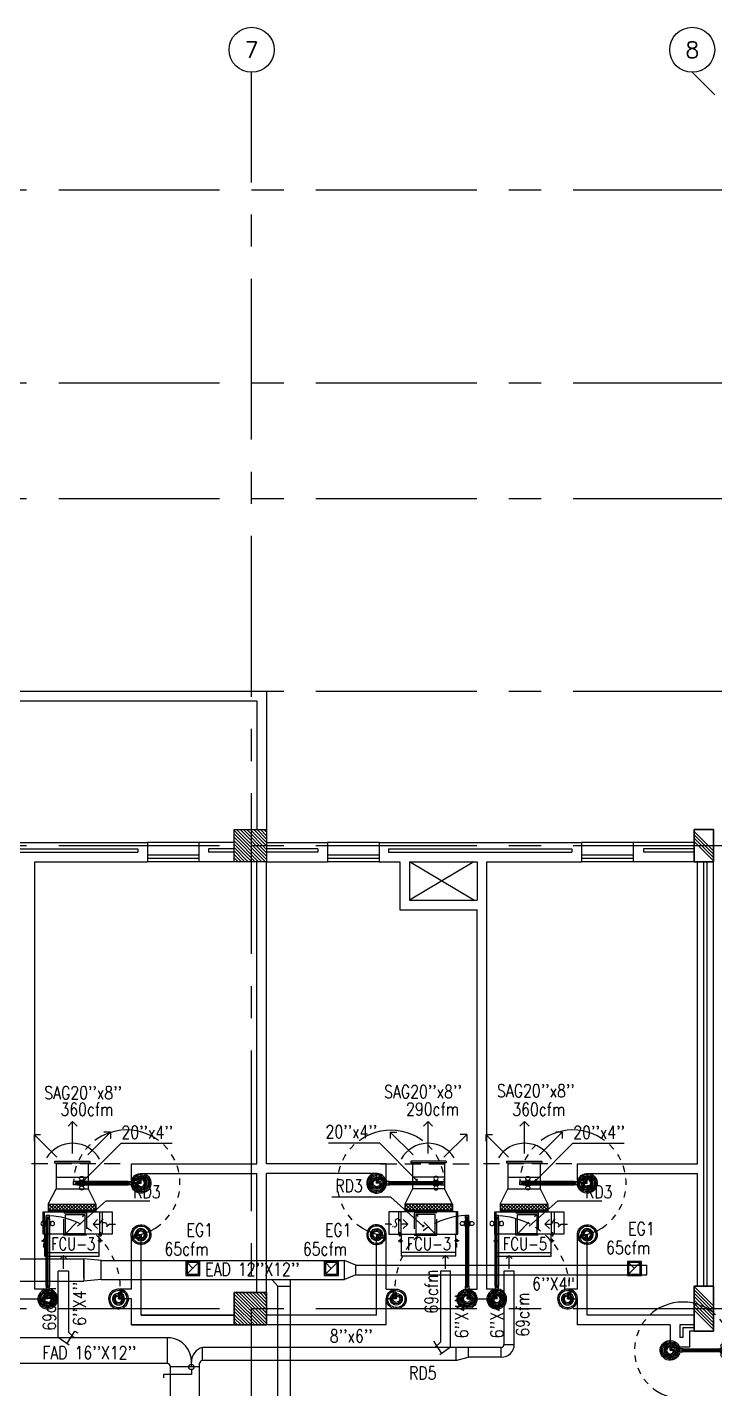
# Model space of a CAD drawing. Extents: x 417866200 to 417866302, y 43498034 to 43498122.
# Drawn here: x 417866232.1 to 417866242.78, y 43498090.81 to 43498111.99 of the extents above; entities that cross this region are included whole.
import ezdxf
from ezdxf.enums import TextEntityAlignment as Align

# ---------------------------------------------------------------- set-up
doc = ezdxf.new("R2010")
doc.units = 0
doc.header["$MEASUREMENT"] = 0
doc.linetypes.add('CENTERX2', pattern=[4, 2.5, -0.5, 0.5, -0.5])
doc.linetypes.add('HIDDEN', pattern=[0.375, 0.25, -0.125])
doc.layers.get('0').update_dxf_attribs({"linetype": 'CONTINUOUS'})
for name, color, linetype in [('AX', 9, 'CONTINUOUS'), ('AX-CR', 2, 'CONTINUOUS'), ('AX-TXT', 6, 'CONTINUOUS'), ('AXES', 11, 'CENTERX2'), ('COL', 7, 'CONTINUOUS'), ('DOOR', 9, 'CONTINUOUS'), ('DUCT', 6, 'CONTINUOUS'), ('EXDUCT', 10, 'CONTINUOUS'), ('FCU', 6, 'CONTINUOUS'), ('HAT', 11, 'CONTINUOUS'), ('INSUL', 9, 'CONTINUOUS'), ('M-EGU.', 2, 'CONTINUOUS'), ('M-FILX', 2, 'CONTINUOUS'), ('M-TEXT', 2, 'CONTINUOUS'), ('PROJ-L', 9, 'CONTINUOUS'), ('PSUPPLY', 3, 'HIDDEN'), ('SCD', 2, 'CONTINUOUS'), ('SHAFT', 9, 'CONTINUOUS'), ('TEXT-A', 2, 'CONTINUOUS'), ('WALL', 9, 'CONTINUOUS'), ('WIN', 9, 'CONTINUOUS')]:
    doc.layers.add(name, color=color, linetype=linetype)
doc.styles.add('ROMANS', font='ROMANS.shx', dxfattribs={"width": 0.6})

# ---------------------------------------------------------------- blocks, each defined once
blk = doc.blocks.new('AXU')
at = {"layer": 'AX-CR'}
blk.add_circle((0, 350), 350, dxfattribs=at)
at = {"layer": 'AX-TXT', "style": 'ROMANS'}
blk.add_attdef('AX', text='', height=250, dxfattribs=at).set_placement((0, 350), align=Align.MIDDLE)
blk = doc.blocks.new('A$C1DFA4FE8')
at = {"layer": 'DOOR', "color": 0, "linetype": 'ByBlock'}
for p, q in [((0, 1631), (0, 1581)), ((0, 1581), (0, 1631)), ((50, 1631), (0, 1631)), ((50, 1581), (0, 1581)), ((30, 1614), (30, 1598)), ((50, 1614), (30, 1614)), ((50, 1598), (30, 1598)), ((50, 1631), (50, 1614)), ((50, 1598), (50, 1581)), ((750, 1614), (750, 1631)), ((750, 1631), (800, 1631)), ((770, 1614), (750, 1614)), ((750, 1581), (750, 1598)), ((750, 1598), (770, 1598)), ((800, 1581), (750, 1581)), ((770, 1598), (770, 1614)), ((950, 1656), (800, 1656)), ((800, 1656), (800, 1631)), ((800, 1581), (800, 1631)), ((800, 1631), (850, 1631)), ((850, 1631), (850, 1606)), ((850, 1606), (950, 1606)), ((950, 1606), (950, 1656)), ((0, 81), (0, 131)), ((0, 131), (0, 81)), ((50, 131), (0, 131)), ((50, 81), (0, 81)), ((30, 98), (30, 114)), ((50, 114), (30, 114)), ((50, 98), (30, 98)), ((50, 114), (50, 131)), ((50, 81), (50, 98)), ((83, 131), (83, 138)), ((173, 138), (83, 138)), ((83, 81), (83, 74)), ((173, 74), (83, 74)), ((95, 138), (95, 147)), ((95, 147), (160, 147)), ((95, 138), (160, 138)), ((95, 74), (95, 65)), ((95, 74), (160, 74)), ((95, 65), (160, 65)), ((160, 138), (160, 147)), ((160, 74), (160, 65)), ((173, 131), (173, 138)), ((173, 81), (173, 74)), ((750, 131), (750, 114)), ((800, 131), (750, 131)), ((750, 114), (770, 114)), ((750, 98), (750, 81)), ((770, 98), (750, 98)), ((750, 81), (800, 81)), ((770, 114), (770, 98)), ((800, 131), (800, 81)), ((800, 56), (800, 81)), ((800, 81), (850, 81)), ((950, 56), (800, 56)), ((850, 106), (950, 106)), ((850, 81), (850, 106)), ((950, 106), (950, 56))]:
    blk.add_line(p, q, dxfattribs=at)
at = {"layer": 'DOOR', "linetype": 'ByBlock'}
for p, q in [((750, 1631), (50, 1631)), ((750, 1614), (50, 1614)), ((750, 1598), (50, 1598)), ((50, 1581), (750, 1581)), ((50, 131), (750, 131)), ((750, 114), (50, 114)), ((750, 98), (50, 98)), ((750, 81), (50, 81))]:
    blk.add_line(p, q, dxfattribs=at)
at = {"layer": 'DOOR', "color": 9, "linetype": 'ByBlock'}
for p, q in [((950, 1606), (837, 1656)), ((950, 1606), (850, 1619)), ((950, 1606), (910, 1656)), ((950, 106), (837, 56)), ((950, 106), (850, 93)), ((950, 106), (910, 56))]:
    blk.add_line(p, q, dxfattribs=at)
at = {"layer": 'DOOR', "color": 0, "linetype": 'ByBlock'}
for centre in [(128, 179), (128, 32)]:
    blk.add_circle(centre, 32.4, dxfattribs=at)
at = {"layer": 'DOOR', "linetype": 'HIDDEN', "ltscale": 0.5}
for centre, start, end in [((752, 1606), 178.0938, 273.7249), ((752, 106), 86.2751, 181.9062)]:
    blk.add_arc(centre, 752, start, end, dxfattribs=at)
at = {"layer": 'DOOR', "color": 9, "linetype": 'ByBlock'}
for centre, radius, start, end in [((950, 1606), 154, 161.1053, 166.2858), ((950, 1606), 134, 158.1598, 169.28), ((950, 1606), 114, 154.0838, 167.3774), ((950, 1606), 94.4, 148.0182, 180), ((950, 1606), 74.4, 137.7764, 180), ((950, 1606), 54.4, 113.2074, 180), ((950, 1606), 34.4, 90, 180), ((950, 1606), 14.4, 90, 180), ((950, 106), 154, 193.7142, 198.8947), ((950, 106), 134, 190.72, 201.8402), ((950, 106), 114, 192.6226, 205.9162), ((950, 106), 94.4, 180, 211.9818), ((950, 106), 74.4, 180, 222.2236), ((950, 106), 54.4, 180, 246.7926), ((950, 106), 34.4, 180, 270), ((950, 106), 14.4, 180, 270)]:
    blk.add_arc(centre, radius, start, end, dxfattribs=at)
blk = doc.blocks.new('*X89')
at = {"color": 0}
for p, q in [((227929, 177123), (228395, 177590)), ((227929, 177176), (228342, 177590)), ((227929, 177229), (228289, 177590)), ((227929, 177282), (228236, 177590)), ((227929, 177335), (228183, 177590)), ((227929, 177388), (228130, 177590)), ((227929, 177441), (228077, 177590)), ((227929, 177494), (228024, 177590)), ((227929, 177547), (227971, 177590)), ((227948, 177090), (228429, 177570)), ((228001, 177090), (228429, 177517)), ((228054, 177090), (228429, 177464)), ((228107, 177090), (228429, 177411)), ((228161, 177090), (228429, 177358)), ((228214, 177090), (228429, 177305)), ((228267, 177090), (228429, 177252)), ((228320, 177090), (228429, 177199)), ((228373, 177090), (228429, 177146))]:
    blk.add_line(p, q, dxfattribs=at)
blk = doc.blocks.new('DOOR100')
at = {"layer": 'DOOR', "color": 7, "linetype": 'ByBlock'}
for p, q in [((-75, 1250), (-75, 1300)), ((-75, 1300), (-25, 1300)), ((-25, 1300), (-75, 1300)), ((-25, 1250), (-25, 1300)), ((-91, 1205), (-91, 1140)), ((-82, 1205), (-91, 1205)), ((-82, 1140), (-91, 1140)), ((-82, 1128), (-82, 1218)), ((-75, 1218), (-82, 1218)), ((-82, 1205), (-82, 1140)), ((-75, 1128), (-82, 1128)), ((-58, 1250), (-75, 1250)), ((-58, 1250), (-58, 1270)), ((-42, 1270), (-58, 1270)), ((-42, 1250), (-42, 1270)), ((-25, 1250), (-42, 1250)), ((-25, 1218), (-18, 1218)), ((-25, 1128), (-18, 1128)), ((-18, 1128), (-18, 1218)), ((-18, 1205), (-18, 1140)), ((-18, 1205), (-9, 1205)), ((-18, 1140), (-9, 1140)), ((-9, 1205), (-9, 1140)), ((-1200, 0), (-1200, 150)), ((-1200, 150), (-1175, 150)), ((-1200, 150), (-1200, 0)), ((-1150, 0), (-1200, 114)), ((-1150, 0), (-1200, 40)), ((-1150, 0), (-1200, 0)), ((-1175, 150), (-1175, 100)), ((-1175, 100), (-1150, 100)), ((-1150, 0), (-1163, 100)), ((-1150, 100), (-1150, 0)), ((-75, 200), (-58, 200)), ((-75, 150), (-75, 200)), ((-75, 150), (-25, 150)), ((-58, 200), (-58, 180)), ((-58, 180), (-42, 180)), ((-50, 0), (0, 114)), ((-50, 100), (-50, 0)), ((-50, 0), (-37, 100)), ((-25, 100), (-50, 100)), ((-50, 0), (0, 40)), ((-50, 0), (0, 0)), ((-42, 200), (-25, 200)), ((-42, 180), (-42, 200)), ((-25, 200), (-25, 150)), ((0, 150), (-25, 150)), ((-25, 150), (-25, 100)), ((0, 0), (0, 150)), ((0, 150), (0, 0))]:
    blk.add_line(p, q, dxfattribs=at)
at = {"layer": 'DOOR', "linetype": 'ByBlock'}
for p, q in [((-75, 1250), (-75, 200)), ((-58, 200), (-58, 1250)), ((-42, 200), (-42, 1250)), ((-25, 200), (-25, 1250))]:
    blk.add_line(p, q, dxfattribs=at)
at = {"layer": 'DOOR', "color": 7, "linetype": 'ByBlock'}
for centre in [(-124, 1173), (24, 1173)]:
    blk.add_circle(centre, 32.4, dxfattribs=at)
at = {"layer": 'DOOR', "linetype": 'HIDDEN', "ltscale": 0.5}
blk.add_arc((-25, 150), 1150, 90, 180, dxfattribs=at)
at = {"layer": 'DOOR', "color": 7, "linetype": 'ByBlock'}
for centre, radius, start, end in [((-1150, 0), 154, 103.7142, 108.8947), ((-1150, 0), 134, 100.72, 111.8402), ((-1150, 0), 94.4, 90, 121.9818), ((-1150, 0), 74.4, 90, 132.2236), ((-1150, 0), 54.4, 90, 156.7926), ((-1150, 0), 34.4, 90, 180), ((-1150, 0), 14.4, 90, 180), ((-50, 0), 94.4, 58.0182, 90), ((-50, 0), 74.4, 47.7764, 90), ((-50, 0), 54.4, 23.2074, 90), ((-50, 0), 34.4, 0, 90), ((-50, 0), 14.4, 0, 90), ((-50, 0), 134, 68.1598, 79.28), ((-50, 0), 114, 64.0838, 77.3774), ((-50, 0), 154, 71.1053, 76.2858)]:
    blk.add_arc(centre, radius, start, end, dxfattribs=at)
blk = doc.blocks.new('DOOR90')
at = {"layer": 'DOOR', "color": 7, "linetype": 'ByBlock'}
for p, q in [((-150, 0), (0, 0)), ((-150, 0), (-150, -25)), ((0, -50), (-114, 0)), ((0, -50), (-40, 0)), ((0, -50), (0, 0)), ((-1000, -25), (-1050, -25)), ((-1050, -75), (-1050, -25)), ((-1050, -25), (-1050, -75)), ((-1000, -75), (-1050, -75)), ((-1000, -42), (-1020, -42)), ((-1020, -42), (-1020, -58)), ((-1000, -58), (-1020, -58)), ((-1000, -25), (-1000, -42)), ((-1000, -58), (-1000, -75)), ((-878, -18), (-968, -18)), ((-968, -25), (-968, -18)), ((-968, -75), (-968, -82)), ((-878, -82), (-968, -82)), ((-955, -9), (-890, -9)), ((-955, -18), (-955, -9)), ((-955, -18), (-890, -18)), ((-955, -82), (-890, -82)), ((-955, -82), (-955, -91)), ((-955, -91), (-890, -91)), ((-890, -18), (-890, -9)), ((-890, -82), (-890, -91)), ((-878, -25), (-878, -18)), ((-878, -75), (-878, -82)), ((-200, -25), (-150, -25)), ((-200, -42), (-200, -25)), ((-180, -42), (-200, -42)), ((-200, -58), (-180, -58)), ((-200, -75), (-200, -58)), ((-150, -75), (-200, -75)), ((-180, -58), (-180, -42)), ((-150, -25), (-100, -25)), ((-150, -75), (-150, -25)), ((-100, -25), (-100, -50)), ((0, -50), (-100, -37)), ((-100, -50), (0, -50)), ((-150, -875), (-100, -875)), ((-150, -900), (-150, -875)), ((-150, -900), (0, -900)), ((0, -900), (-150, -900)), ((0, -850), (-114, -900)), ((-100, -875), (-100, -850)), ((0, -850), (-100, -863)), ((-100, -850), (0, -850)), ((0, -850), (-40, -900)), ((0, -850), (0, -900))]:
    blk.add_line(p, q, dxfattribs=at)
at = {"layer": 'DOOR', "linetype": 'ByBlock'}
for p, q in [((-200, -25), (-1000, -25)), ((-200, -42), (-1000, -42)), ((-200, -58), (-1000, -58)), ((-1000, -75), (-200, -75))]:
    blk.add_line(p, q, dxfattribs=at)
at = {"layer": 'DOOR', "color": 7, "linetype": 'ByBlock'}
for centre in [(-923, 24), (-923, -124)]:
    blk.add_circle(centre, 32.4, dxfattribs=at)
for centre, radius, start, end in [((0, -50), 154, 161.1053, 166.2858), ((0, -50), 94.4, 148.0182, 180), ((0, -50), 134, 158.1598, 169.28), ((0, -50), 114, 154.0838, 167.3774), ((0, -50), 74.4, 137.7764, 180), ((0, -50), 54.4, 113.2074, 180), ((0, -50), 34.4, 90, 180), ((0, -50), 14.4, 90, 180), ((0, -850), 154, 193.7142, 198.8947), ((0, -850), 134, 190.72, 201.8402), ((0, -850), 94.4, 180, 211.9818), ((0, -850), 74.4, 180, 222.2236), ((0, -850), 54.4, 180, 246.7926), ((0, -850), 34.4, 180, 270), ((0, -850), 14.4, 180, 270)]:
    blk.add_arc(centre, radius, start, end, dxfattribs=at)
at = {"layer": 'DOOR', "linetype": 'HIDDEN', "ltscale": 0.5}
blk.add_arc((-222, -50), 828, 178.2701, 275.003, dxfattribs=at)
blk = doc.blocks.new('*X90')
at = {"color": 0}
for p, q in [((227929, 169910), (228408, 170390)), ((227929, 169963), (228355, 170390)), ((227929, 170017), (228302, 170390)), ((227929, 170070), (228249, 170390)), ((227929, 170123), (228196, 170390)), ((227929, 170176), (228143, 170390)), ((227929, 170229), (228090, 170390)), ((227929, 170282), (228037, 170390)), ((227929, 170335), (227984, 170390)), ((227961, 169890), (228429, 170357)), ((228014, 169890), (228429, 170304)), ((228067, 169890), (228429, 170251)), ((228120, 169890), (228429, 170198)), ((228173, 169890), (228429, 170145)), ((228226, 169890), (228429, 170092)), ((228279, 169890), (228429, 170039)), ((228332, 169890), (228429, 169986)), ((228385, 169890), (228429, 169933))]:
    blk.add_line(p, q, dxfattribs=at)
blk = doc.blocks.new('COL50')
at = {"layer": 'COL'}
blk.add_lwpolyline([(-250, 250), (-250, -250), (250, -250), (250, 250)], close=True, dxfattribs=at)
blk = doc.blocks.new('*X114')
at = {"color": 0}
for p, q in [((16890, -2467), (16943, -2414)), ((16890, -2520), (16990, -2420)), ((16990, -2565), (16890, -2465)), ((16890, -2573), (16990, -2473)), ((16990, -2619), (16890, -2519)), ((16890, -2626), (16990, -2526)), ((16990, -2512), (16892, -2414)), ((16990, -2459), (16945, -2414)), ((16990, -2672), (16890, -2572)), ((16890, -2679), (16990, -2579)), ((16990, -2725), (16890, -2625)), ((16890, -2732), (16990, -2632)), ((16990, -2778), (16890, -2678)), ((16890, -2785), (16990, -2685)), ((16990, -2831), (16890, -2731)), ((16890, -2838), (16990, -2738)), ((16990, -2884), (16890, -2784)), ((16890, -2891), (16990, -2791)), ((16990, -2937), (16890, -2837)), ((16890, -2944), (16990, -2844)), ((16990, -2990), (16890, -2890)), ((16890, -2997), (16990, -2897)), ((16990, -3043), (16890, -2943)), ((16890, -3050), (16990, -2950)), ((16990, -3096), (16890, -2996)), ((16890, -3103), (16990, -3003)), ((16990, -3149), (16890, -3049)), ((16944, -3155), (16890, -3102)), ((16892, -3155), (16990, -3056)), ((16945, -3155), (16990, -3109))]:
    blk.add_line(p, q, dxfattribs=at)
blk = doc.blocks.new('*X113')
at = {"color": 0}
for p, q in [((16890, -2467), (16943, -2414)), ((16890, -2520), (16990, -2420)), ((16990, -2565), (16890, -2465)), ((16890, -2573), (16990, -2473)), ((16990, -2619), (16890, -2519)), ((16890, -2626), (16990, -2526)), ((16990, -2512), (16892, -2414)), ((16990, -2459), (16945, -2414)), ((16990, -2672), (16890, -2572)), ((16890, -2679), (16990, -2579)), ((16990, -2725), (16890, -2625)), ((16890, -2732), (16990, -2632)), ((16990, -2778), (16890, -2678)), ((16890, -2785), (16990, -2685)), ((16990, -2831), (16890, -2731)), ((16890, -2838), (16990, -2738)), ((16990, -2884), (16890, -2784)), ((16890, -2891), (16990, -2791)), ((16990, -2937), (16890, -2837)), ((16890, -2944), (16990, -2844)), ((16990, -2990), (16890, -2890)), ((16890, -2997), (16990, -2897)), ((16990, -3043), (16890, -2943)), ((16890, -3050), (16990, -2950)), ((16990, -3096), (16890, -2996)), ((16890, -3103), (16990, -3003)), ((16990, -3149), (16890, -3049)), ((16944, -3155), (16890, -3102)), ((16892, -3155), (16990, -3056)), ((16945, -3155), (16990, -3109))]:
    blk.add_line(p, q, dxfattribs=at)

msp = doc.modelspace()

# ---------------------------------------------------------------- hatches: boundary and pattern name
at = {"layer": 'HAT', "linetype": 'ByBlock', "ltscale": 0.3}
h = msp.add_hatch(dxfattribs=at)
h.set_pattern_fill('ANSI31', color=256, scale=300, style=0)
h.set_pattern_definition([(134.999573, (417866501.25681, 43498016.6458), (0.026516163, 0.026516558), [])])
h.paths.add_polyline_path([(417866242.464, 43498099.507), (417866242.764, 43498099.507), (417866242.764, 43498099.257), (417866242.464, 43498099.257)])
h.paths.add_polyline_path([(417866242.464, 43498099.257), (417866242.764, 43498099.257), (417866242.764, 43498099.007), (417866242.464, 43498099.007)])
at = {"layer": 'HAT'}
h = msp.add_hatch(dxfattribs=at)
h.set_pattern_fill('ANSI31', color=256, scale=0.3, style=0)
h.set_pattern_definition([(135, (417866491.32014, 43498016.645967), (0.0265165043, 0.0265165043), [])])
h.paths.add_polyline_path([(417866242.464, 43498092.407), (417866242.764, 43498092.407), (417866242.764, 43498092.057), (417866242.464, 43498092.057)])
h.paths.add_polyline_path([(417866242.464, 43498092.057), (417866242.764, 43498092.057), (417866242.764, 43498091.707), (417866242.464, 43498091.707)])
h = msp.add_hatch(dxfattribs=at)
h.set_pattern_fill('ANSI31', color=256, scale=300, style=0)
h.set_pattern_definition([(45, (0, 0), (-26.5165042945, 26.5165042945), [])])
h.paths.add_polyline_path([(417866241.797, 43498091.022), (417866241.547, 43498091.022), (417866241.547, 43498090.722), (417866241.797, 43498090.722)])
h.paths.add_polyline_path([(417866242.047, 43498091.022), (417866241.797, 43498091.022), (417866241.797, 43498090.722), (417866242.047, 43498090.722)])
h.paths.add_polyline_path([(417866241.797, 43498090.702), (417866241.547, 43498090.702), (417866241.547, 43498090.402), (417866241.797, 43498090.402)])
h.paths.add_polyline_path([(417866242.047, 43498090.702), (417866241.797, 43498090.702), (417866241.797, 43498090.402), (417866242.047, 43498090.402)])

# ---------------------------------------------------------------- linework, layer by layer
at = {"layer": 'AXES'}
for p, q in [((417866235.584, 43498033.573), (417866235.584, 43498111.285)), ((417866242.784, 43498110.935), (417866242.434, 43498111.285)), ((417866200.584, 43498109.457), (417866268.624, 43498109.457)), ((417866200.584, 43498106.457), (417866268.624, 43498106.457)), ((417866200.584, 43498104.657), (417866268.624, 43498104.657)), ((417866200.584, 43498101.657), (417866268.624, 43498101.657)), ((417866200.584, 43498099.257), (417866268.624, 43498099.257)), ((417866200.584, 43498092.057), (417866268.624, 43498092.057))]:
    msp.add_line(p, q, dxfattribs=at)
at = {"layer": 'COL'}
for p, q in [((417866242.764, 43498099.507), (417866242.464, 43498099.507)), ((417866242.464, 43498099.507), (417866242.464, 43498099.007)), ((417866242.764, 43498099.007), (417866242.764, 43498099.507)), ((417866242.464, 43498099.007), (417866242.764, 43498099.007))]:
    msp.add_line(p, q, dxfattribs=at)
for points in [[(417866235.314, 43498099.007), (417866235.314, 43498099.507), (417866235.814, 43498099.507), (417866235.814, 43498099.007)], [(417866242.464, 43498092.407), (417866242.464, 43498091.707), (417866242.764, 43498091.707), (417866242.764, 43498092.407)]]:
    msp.add_lwpolyline(points, close=True, dxfattribs=at)
at = {"layer": 'DUCT', "linetype": 'Continuous'}
for p, q in [((417866232.544, 43498094.101), (417866232.544, 43498093.918)), ((417866233.044, 43498094.101), (417866233.044, 43498093.918)), ((417866238.084, 43498094.101), (417866238.084, 43498093.918)), ((417866238.584, 43498094.101), (417866238.584, 43498093.918)), ((417866239.569, 43498094.101), (417866239.569, 43498093.918)), ((417866240.069, 43498094.101), (417866240.069, 43498093.918)), ((417866232.421, 43498093.683), (417866232.544, 43498093.918)), ((417866232.544, 43498093.918), (417866233.044, 43498093.918)), ((417866233.044, 43498093.918), (417866233.162, 43498093.683)), ((417866238.084, 43498093.918), (417866237.966, 43498093.683)), ((417866238.584, 43498093.918), (417866238.084, 43498093.918)), ((417866238.707, 43498093.683), (417866238.584, 43498093.918)), ((417866239.446, 43498093.683), (417866239.569, 43498093.918)), ((417866239.569, 43498093.918), (417866240.069, 43498093.918)), ((417866240.069, 43498093.918), (417866240.187, 43498093.683))]:
    msp.add_line(p, q, dxfattribs=at)
at = {"layer": 'DUCT'}
for p, q in [((417866232.738, 43498092.641), (417866232.578, 43498092.641)), ((417866232.578, 43498091.611), (417866232.578, 43498092.641)), ((417866232.738, 43498092.641), (417866232.738, 43498091.691)), ((417866238.678, 43498092.641), (417866238.518, 43498092.641)), ((417866238.518, 43498092.641), (417866238.518, 43498091.535)), ((417866238.678, 43498091.455), (417866238.678, 43498092.641)), ((417866239.667, 43498092.641), (417866239.507, 43498092.641)), ((417866239.507, 43498092.641), (417866239.507, 43498091.501)), ((417866239.667, 43498091.501), (417866239.667, 43498092.641)), ((417866234.322, 43498091.601), (417866212.954, 43498091.601)), ((417866232.578, 43498091.611), (417866232.746, 43498091.493)), ((417866232.717, 43498091.514), (417866232.837, 43498091.705)), ((417866232.818, 43498091.611), (417866232.738, 43498091.691)), ((417866232.837, 43498091.705), (417866232.837, 43498091.705)), ((417866232.837, 43498091.705), (417866232.882, 43498091.682)), ((417866238.419, 43498091.549), (417866238.419, 43498091.549)), ((417866238.539, 43498091.358), (417866238.419, 43498091.549)), ((417866238.438, 43498091.455), (417866238.518, 43498091.535)), ((417866239.507, 43498091.501), (417866239.667, 43498091.501)), ((417866238.678, 43498091.455), (417866238.51, 43498091.337)), ((417866238.952, 43498091.451), (417866238.952, 43498091.301)), ((417866239.457, 43498091.451), (417866239.457, 43498091.301)), ((417866234.272, 43498091.201), (417866227.391, 43498091.201))]:
    msp.add_line(p, q, dxfattribs=at)
at = {"layer": 'DUCT', "linetype": 'ByBlock'}
for p, q in [((417866234.272, 43498091.601), (417866234.272, 43498091.201)), ((417866234.822, 43498091.251), (417866234.822, 43498091.451)), ((417866239.457, 43498091.451), (417866234.822, 43498091.451)), ((417866238.758, 43498091.451), (417866238.758, 43498091.251)), ((417866238.758, 43498091.251), (417866238.952, 43498091.301)), ((417866239.467, 43498091.301), (417866238.952, 43498091.301)), ((417866234.772, 43498091.151), (417866234.322, 43498091.151)), ((417866234.322, 43498082.154), (417866234.322, 43498091.151)), ((417866234.647, 43498091.151), (417866234.647, 43498091.226)), ((417866234.647, 43498091.111), (417866234.649, 43498091.031)), ((417866234.772, 43498082.154), (417866234.772, 43498091.201)), ((417866238.758, 43498091.251), (417866234.822, 43498091.251)), ((417866234.214, 43498091.031), (417866234.215, 43498090.982)), ((417866234.649, 43498091.031), (417866234.214, 43498091.031))]:
    msp.add_line(p, q, dxfattribs=at)
msp.add_circle((417866234.647, 43498091.15), 0.042, dxfattribs=at)
for centre, radius, start, end in [((417866234.276, 43498091.233), 0.371, 358.9358, 82.8929), ((417866234.871, 43498091.233), 0.224, 102.564, 181.686), ((417866234.272, 43498091.151), 0.05, 0, 90), ((417866234.822, 43498091.201), 0.05, 90, 180)]:
    msp.add_arc(centre, radius, start, end, dxfattribs=at)
at = {"layer": 'DUCT'}
for centre, radius in [((417866239.457, 43498091.501), 0.05), ((417866239.467, 43498091.501), 0.2)]:
    msp.add_arc(centre, radius, 270, 0, dxfattribs=at)
at = {"layer": 'EXDUCT', "linetype": 'ByBlock'}
for p, q in [((417866217.23, 43498092.832), (417866232.976, 43498092.832)), ((417866233.244, 43498092.807), (417866232.976, 43498092.832)), ((417866232.976, 43498092.532), (417866232.976, 43498092.832)), ((417866232.976, 43498092.832), (417866232.976, 43498092.482)), ((417866233.244, 43498092.507), (417866233.244, 43498092.807)), ((417866233.244, 43498092.807), (417866237.029, 43498092.807)), ((417866237.202, 43498092.732), (417866237.029, 43498092.807)), ((417866237.029, 43498092.507), (417866237.029, 43498092.807)), ((417866237.202, 43498092.582), (417866237.029, 43498092.507)), ((417866237.202, 43498092.582), (417866237.202, 43498092.732)), ((417866237.202, 43498092.732), (417866241.729, 43498092.732)), ((417866237.202, 43498092.582), (417866241.729, 43498092.582)), ((417866241.729, 43498092.582), (417866241.729, 43498092.732)), ((417866217.28, 43498092.482), (417866232.976, 43498092.482)), ((417866233.244, 43498092.507), (417866232.976, 43498092.482)), ((417866233.244, 43498092.507), (417866237.029, 43498092.507)), ((417866235.99, 43498092.407), (417866235.898, 43498092.507)), ((417866235.99, 43498092.407), (417866236.19, 43498092.407)), ((417866235.99, 43498074.074), (417866235.99, 43498092.407)), ((417866236.19, 43498074.074), (417866236.19, 43498092.507))]:
    msp.add_line(p, q, dxfattribs=at)
at = {"layer": 'FCU', "color": 3}
for p, q in [((417866232.421, 43498093.683), (417866233.162, 43498093.683)), ((417866232.421, 43498093.683), (417866232.421, 43498093.56)), ((417866233.162, 43498093.683), (417866233.162, 43498093.56)), ((417866237.966, 43498093.683), (417866237.966, 43498093.56)), ((417866238.707, 43498093.683), (417866237.966, 43498093.683)), ((417866238.707, 43498093.683), (417866238.707, 43498093.56)), ((417866239.446, 43498093.683), (417866240.187, 43498093.683)), ((417866239.446, 43498093.683), (417866239.446, 43498093.56)), ((417866240.187, 43498093.683), (417866240.187, 43498093.56)), ((417866232.361, 43498093.217), (417866232.361, 43498093.56)), ((417866232.421, 43498093.583), (417866233.162, 43498093.583)), ((417866233.222, 43498093.217), (417866233.222, 43498093.56)), ((417866233.261, 43498093.56), (417866233.413, 43498093.56)), ((417866233.413, 43498093.56), (417866233.413, 43498093.217)), ((417866237.867, 43498093.56), (417866237.715, 43498093.56)), ((417866237.715, 43498093.56), (417866237.715, 43498093.217)), ((417866237.906, 43498093.217), (417866237.906, 43498093.56)), ((417866238.707, 43498093.583), (417866237.966, 43498093.583)), ((417866238.767, 43498093.217), (417866238.767, 43498093.56)), ((417866239.386, 43498093.217), (417866239.386, 43498093.56)), ((417866239.446, 43498093.583), (417866240.187, 43498093.583)), ((417866240.247, 43498093.217), (417866240.247, 43498093.56)), ((417866240.286, 43498093.56), (417866240.438, 43498093.56)), ((417866240.438, 43498093.56), (417866240.438, 43498093.217)), ((417866233.229, 43498093.192), (417866233.229, 43498093.217)), ((417866233.249, 43498093.192), (417866233.229, 43498093.192)), ((417866233.239, 43498093.176), (417866233.239, 43498093.245)), ((417866233.249, 43498093.192), (417866233.249, 43498093.217)), ((417866233.413, 43498093.217), (417866233.261, 43498093.217)), ((417866237.715, 43498093.217), (417866237.867, 43498093.217)), ((417866237.879, 43498093.192), (417866237.879, 43498093.217)), ((417866237.879, 43498093.192), (417866237.899, 43498093.192)), ((417866237.889, 43498093.176), (417866237.889, 43498093.245)), ((417866237.899, 43498093.192), (417866237.899, 43498093.217)), ((417866240.254, 43498093.192), (417866240.254, 43498093.217)), ((417866240.274, 43498093.192), (417866240.254, 43498093.192)), ((417866240.264, 43498093.176), (417866240.264, 43498093.245)), ((417866240.274, 43498093.192), (417866240.274, 43498093.217)), ((417866240.438, 43498093.217), (417866240.286, 43498093.217)), ((417866232.319, 43498093.113), (417866232.392, 43498093.113)), ((417866232.339, 43498093.103), (417866232.339, 43498093.123)), ((417866232.339, 43498093.123), (417866232.369, 43498093.123)), ((417866232.339, 43498093.103), (417866232.369, 43498093.103)), ((417866232.354, 43498093.093), (417866232.354, 43498093.14)), ((417866232.354, 43498093.068), (417866232.369, 43498093.068)), ((417866232.354, 43498093.013), (417866232.354, 43498093.068)), ((417866232.354, 43498093.013), (417866232.369, 43498093.013)), ((417866233.264, 43498093.113), (417866233.191, 43498093.113)), ((417866233.244, 43498093.123), (417866233.214, 43498093.123)), ((417866233.244, 43498093.103), (417866233.214, 43498093.103)), ((417866233.229, 43498093.084), (417866233.229, 43498093.14)), ((417866233.244, 43498093.103), (417866233.244, 43498093.123)), ((417866237.864, 43498093.113), (417866237.937, 43498093.113)), ((417866237.884, 43498093.123), (417866237.914, 43498093.123)), ((417866237.884, 43498093.103), (417866237.884, 43498093.123)), ((417866237.884, 43498093.103), (417866237.914, 43498093.103)), ((417866237.899, 43498093.084), (417866237.899, 43498093.14)), ((417866238.808, 43498093.113), (417866238.736, 43498093.113)), ((417866238.788, 43498093.123), (417866238.758, 43498093.123)), ((417866238.788, 43498093.103), (417866238.758, 43498093.103)), ((417866238.773, 43498093.068), (417866238.758, 43498093.068)), ((417866238.773, 43498093.013), (417866238.758, 43498093.013)), ((417866238.773, 43498093.093), (417866238.773, 43498093.14)), ((417866238.773, 43498093.013), (417866238.773, 43498093.068)), ((417866238.788, 43498093.103), (417866238.788, 43498093.123)), ((417866239.344, 43498093.113), (417866239.417, 43498093.113)), ((417866239.364, 43498093.103), (417866239.364, 43498093.123)), ((417866239.364, 43498093.123), (417866239.394, 43498093.123)), ((417866239.364, 43498093.103), (417866239.394, 43498093.103)), ((417866239.379, 43498093.093), (417866239.379, 43498093.14)), ((417866239.379, 43498093.068), (417866239.394, 43498093.068)), ((417866239.379, 43498093.013), (417866239.379, 43498093.068)), ((417866239.379, 43498093.013), (417866239.394, 43498093.013)), ((417866240.289, 43498093.113), (417866240.216, 43498093.113)), ((417866240.269, 43498093.123), (417866240.239, 43498093.123)), ((417866240.269, 43498093.103), (417866240.239, 43498093.103)), ((417866240.254, 43498093.084), (417866240.254, 43498093.14)), ((417866240.269, 43498093.103), (417866240.269, 43498093.123)), ((417866232.369, 43498092.932), (417866233.214, 43498092.932)), ((417866238.758, 43498092.932), (417866237.914, 43498092.932)), ((417866239.394, 43498092.932), (417866240.239, 43498092.932))]:
    msp.add_line(p, q, dxfattribs=at)
at = {"layer": 'FCU', "color": 6}
for p, q in [((417866232.341, 43498093.217), (417866232.341, 43498093.56)), ((417866232.341, 43498093.56), (417866233.261, 43498093.56)), ((417866233.261, 43498093.56), (417866233.261, 43498093.217)), ((417866237.867, 43498093.56), (417866237.867, 43498093.217)), ((417866238.787, 43498093.56), (417866237.867, 43498093.56)), ((417866238.787, 43498093.217), (417866238.787, 43498093.56)), ((417866239.366, 43498093.217), (417866239.366, 43498093.56)), ((417866239.366, 43498093.56), (417866240.286, 43498093.56)), ((417866240.286, 43498093.56), (417866240.286, 43498093.217)), ((417866233.261, 43498093.217), (417866232.341, 43498093.217)), ((417866232.369, 43498092.871), (417866232.369, 43498093.217)), ((417866233.214, 43498092.871), (417866233.214, 43498093.217)), ((417866237.867, 43498093.217), (417866238.787, 43498093.217)), ((417866237.914, 43498092.871), (417866237.914, 43498093.217)), ((417866238.758, 43498092.871), (417866238.758, 43498093.217)), ((417866240.286, 43498093.217), (417866239.366, 43498093.217)), ((417866239.394, 43498092.871), (417866239.394, 43498093.217)), ((417866240.239, 43498092.871), (417866240.239, 43498093.217)), ((417866232.369, 43498092.871), (417866233.214, 43498092.871)), ((417866238.758, 43498092.871), (417866237.914, 43498092.871)), ((417866239.394, 43498092.871), (417866240.239, 43498092.871))]:
    msp.add_line(p, q, dxfattribs=at)
at = {"layer": 'INSUL'}
for p, q in [((417866230.114, 43498099.207), (417866233.814, 43498099.207)), ((417866230.114, 43498099.157), (417866233.814, 43498099.157)), ((417866233.814, 43498099.207), (417866233.814, 43498099.157)), ((417866234.914, 43498099.207), (417866234.914, 43498099.157)), ((417866235.314, 43498099.207), (417866234.914, 43498099.207)), ((417866235.314, 43498099.157), (417866234.914, 43498099.157)), ((417866236.614, 43498099.207), (417866235.814, 43498099.207)), ((417866236.614, 43498099.157), (417866235.814, 43498099.157)), ((417866236.614, 43498099.207), (417866236.614, 43498099.157)), ((417866237.714, 43498099.207), (417866237.714, 43498099.157)), ((417866237.714, 43498099.207), (417866240.564, 43498099.207)), ((417866237.714, 43498099.157), (417866240.564, 43498099.157)), ((417866240.564, 43498099.207), (417866240.564, 43498099.157)), ((417866241.678, 43498099.207), (417866241.678, 43498099.157)), ((417866242.464, 43498099.207), (417866241.678, 43498099.207)), ((417866242.464, 43498099.157), (417866241.678, 43498099.157)), ((417866242.614, 43498092.407), (417866242.614, 43498099.007)), ((417866242.664, 43498092.407), (417866242.664, 43498099.007)), ((417866242.464, 43498091.807), (417866242.239, 43498091.807)), ((417866242.239, 43498091.807), (417866242.239, 43498091.607)), ((417866242.289, 43498091.757), (417866242.289, 43498091.607)), ((417866242.464, 43498091.757), (417866242.289, 43498091.757)), ((417866242.289, 43498091.607), (417866242.239, 43498091.607))]:
    msp.add_line(p, q, dxfattribs=at)
at = {"layer": 'M-EGU.'}
for p, q in [((417866232.801, 43498094.967), (417866232.73, 43498094.896)), ((417866232.801, 43498094.967), (417866232.872, 43498094.896)), ((417866232.801, 43498094.467), (417866232.801, 43498094.967)), ((417866238.327, 43498094.967), (417866238.256, 43498094.896)), ((417866238.327, 43498094.967), (417866238.397, 43498094.896)), ((417866238.327, 43498094.467), (417866238.327, 43498094.967)), ((417866239.826, 43498094.967), (417866239.755, 43498094.896)), ((417866239.826, 43498094.967), (417866239.897, 43498094.896)), ((417866239.826, 43498094.467), (417866239.826, 43498094.967)), ((417866232.201, 43498094.763), (417866232.201, 43498094.663)), ((417866232.201, 43498094.763), (417866232.301, 43498094.763)), ((417866232.554, 43498094.41), (417866232.201, 43498094.763)), ((417866233.035, 43498094.45), (417866233.388, 43498094.803)), ((417866233.388, 43498094.803), (417866233.288, 43498094.803)), ((417866233.388, 43498094.803), (417866233.388, 43498094.703)), ((417866237.74, 43498094.803), (417866237.74, 43498094.703)), ((417866237.74, 43498094.803), (417866237.84, 43498094.803)), ((417866238.093, 43498094.45), (417866237.74, 43498094.803)), ((417866238.574, 43498094.41), (417866238.927, 43498094.763)), ((417866238.927, 43498094.763), (417866238.827, 43498094.763)), ((417866238.927, 43498094.763), (417866238.927, 43498094.663)), ((417866239.226, 43498094.763), (417866239.226, 43498094.663)), ((417866239.226, 43498094.763), (417866239.326, 43498094.763)), ((417866239.579, 43498094.41), (417866239.226, 43498094.763)), ((417866240.06, 43498094.45), (417866240.413, 43498094.803)), ((417866240.413, 43498094.803), (417866240.313, 43498094.803)), ((417866240.413, 43498094.803), (417866240.413, 43498094.703)), ((417866232.519, 43498094.351), (417866232.519, 43498094.326)), ((417866232.519, 43498094.351), (417866233.069, 43498094.351)), ((417866232.519, 43498094.326), (417866233.069, 43498094.326)), ((417866232.544, 43498094.326), (417866232.544, 43498094.101)), ((417866233.044, 43498094.326), (417866233.044, 43498094.101)), ((417866233.069, 43498094.351), (417866233.069, 43498094.326)), ((417866238.059, 43498094.351), (417866238.059, 43498094.326)), ((417866238.609, 43498094.351), (417866238.059, 43498094.351)), ((417866238.609, 43498094.326), (417866238.059, 43498094.326)), ((417866238.084, 43498094.326), (417866238.084, 43498094.101)), ((417866238.584, 43498094.326), (417866238.584, 43498094.101)), ((417866238.609, 43498094.351), (417866238.609, 43498094.326)), ((417866239.544, 43498094.351), (417866239.544, 43498094.326)), ((417866239.544, 43498094.351), (417866240.094, 43498094.351)), ((417866239.544, 43498094.326), (417866240.094, 43498094.326)), ((417866239.569, 43498094.326), (417866239.569, 43498094.101)), ((417866240.069, 43498094.326), (417866240.069, 43498094.101)), ((417866240.094, 43498094.351), (417866240.094, 43498094.326)), ((417866232.544, 43498094.101), (417866233.044, 43498094.101)), ((417866238.584, 43498094.101), (417866238.084, 43498094.101)), ((417866239.569, 43498094.101), (417866240.069, 43498094.101)), ((417866232.691, 43498093.222), (417866232.691, 43498093.522)), ((417866232.691, 43498093.522), (417866232.991, 43498093.522)), ((417866232.991, 43498093.522), (417866232.991, 43498093.222)), ((417866233.118, 43498093.372), (417866233.189, 43498093.443)), ((417866238.01, 43498093.372), (417866237.939, 43498093.443)), ((417866238.137, 43498093.522), (417866238.137, 43498093.222)), ((417866238.437, 43498093.522), (417866238.137, 43498093.522)), ((417866238.437, 43498093.222), (417866238.437, 43498093.522)), ((417866239.716, 43498093.222), (417866239.716, 43498093.522)), ((417866239.716, 43498093.522), (417866240.016, 43498093.522)), ((417866240.016, 43498093.522), (417866240.016, 43498093.222)), ((417866240.143, 43498093.372), (417866240.214, 43498093.443)), ((417866232.991, 43498093.222), (417866232.691, 43498093.222)), ((417866233.189, 43498093.301), (417866233.118, 43498093.372)), ((417866233.118, 43498093.372), (417866233.219, 43498093.372)), ((417866233.378, 43498093.372), (417866233.467, 43498093.372)), ((417866237.749, 43498093.372), (417866237.661, 43498093.372)), ((417866238.01, 43498093.372), (417866237.909, 43498093.372)), ((417866237.939, 43498093.301), (417866238.01, 43498093.372)), ((417866238.137, 43498093.222), (417866238.437, 43498093.222)), ((417866240.016, 43498093.222), (417866239.716, 43498093.222)), ((417866240.214, 43498093.301), (417866240.143, 43498093.372)), ((417866240.143, 43498093.372), (417866240.244, 43498093.372)), ((417866240.403, 43498093.372), (417866240.492, 43498093.372)), ((417866232.658, 43498092.883), (417866232.611, 43498092.836)), ((417866232.658, 43498092.676), (417866232.658, 43498092.883)), ((417866232.706, 43498092.836), (417866232.658, 43498092.883)), ((417866238.598, 43498092.883), (417866238.551, 43498092.836)), ((417866238.598, 43498092.676), (417866238.598, 43498092.883)), ((417866238.645, 43498092.836), (417866238.598, 43498092.883)), ((417866239.587, 43498092.883), (417866239.54, 43498092.836)), ((417866239.587, 43498092.676), (417866239.587, 43498092.883)), ((417866239.635, 43498092.836), (417866239.587, 43498092.883))]:
    msp.add_line(p, q, dxfattribs=at)
at = {"layer": 'M-EGU.', "linetype": 'HIDDEN'}
for p, q in [((417866237.589, 43498094.307), (417866239.001, 43498094.307)), ((417866232.666, 43498093.197), (417866232.666, 43498093.547)), ((417866232.666, 43498093.547), (417866233.016, 43498093.547)), ((417866232.691, 43498093.222), (417866232.991, 43498093.522)), ((417866233.016, 43498093.547), (417866233.016, 43498093.197)), ((417866238.112, 43498093.547), (417866238.112, 43498093.197)), ((417866238.462, 43498093.547), (417866238.112, 43498093.547)), ((417866238.437, 43498093.222), (417866238.137, 43498093.522)), ((417866238.462, 43498093.197), (417866238.462, 43498093.547)), ((417866239.691, 43498093.197), (417866239.691, 43498093.547)), ((417866239.691, 43498093.547), (417866240.041, 43498093.547)), ((417866239.716, 43498093.222), (417866240.016, 43498093.522)), ((417866240.041, 43498093.547), (417866240.041, 43498093.197)), ((417866233.016, 43498093.197), (417866232.666, 43498093.197)), ((417866238.112, 43498093.197), (417866238.462, 43498093.197)), ((417866240.041, 43498093.197), (417866239.691, 43498093.197))]:
    msp.add_line(p, q, dxfattribs=at)
at = {"layer": 'M-EGU.'}
for points in [[(417866233.378, 43498093.372, 0.1324), (417866233.356, 43498093.34, 0.15664), (417866233.325, 43498093.327, 0.736612), (417866233.3, 43498093.39, -0.774232), (417866233.272, 43498093.451, -0.203349), (417866233.23, 43498093.423, -0.193808), (417866233.219, 43498093.372)], [(417866240.403, 43498093.372, 0.1324), (417866240.381, 43498093.34, 0.15664), (417866240.35, 43498093.327, 0.736612), (417866240.325, 43498093.39, -0.774232), (417866240.297, 43498093.451, -0.203349), (417866240.255, 43498093.423, -0.193808), (417866240.244, 43498093.372)]]:
    msp.add_lwpolyline(points, format="xyb", dxfattribs=at)
for centre, radius, start, end in [((417866232.801, 43498094.151), 0.477, 28.5297, 148.1349), ((417866238.327, 43498094.151), 0.477, 31.8651, 151.4703), ((417866239.826, 43498094.151), 0.477, 28.5297, 148.1349), ((417866237.85, 43498093.417), 0.0345, 79.9093, 230.902), ((417866237.844, 43498093.387), 0.0644, 33.9321, 79.9093), ((417866237.839, 43498093.384), 0.0704, 350.0584, 33.932), ((417866237.82, 43498093.397), 0.0752, 199.6204, 229.7888), ((417866237.807, 43498093.381), 0.0545, 229.7888, 265.3988), ((417866237.805, 43498093.363), 0.0355, 265.3988, 50.9021)]:
    msp.add_arc(centre, radius, start, end, dxfattribs=at)
at = {"layer": 'M-FILX', "color": 2, "linetype": 'HIDDEN'}
for p, q in [((417866233.539, 43498094.307), (417866232.126, 43498094.307)), ((417866237.589, 43498094.307), (417866239.001, 43498094.307)), ((417866240.564, 43498094.307), (417866239.151, 43498094.307))]:
    msp.add_line(p, q, dxfattribs=at)
at = {"layer": 'PROJ-L', "linetype": 'Continuous'}
for p, q in [((417866217.314, 43498101.657), (417866235.814, 43498101.657)), ((417866217.464, 43498101.507), (417866235.664, 43498101.507)), ((417866235.664, 43498101.507), (417866235.664, 43498099.507)), ((417866235.814, 43498101.657), (417866235.814, 43498099.507))]:
    msp.add_line(p, q, dxfattribs=at)
at = {"layer": 'PSUPPLY', "color": 4, "linetype": 'Continuous'}
for p, q in [((417866232.975, 43498094.051), (417866233.553, 43498094.628)), ((417866233.553, 43498094.628), (417866234.348, 43498094.628)), ((417866237.575, 43498094.628), (417866236.78, 43498094.628)), ((417866238.153, 43498094.051), (417866237.575, 43498094.628)), ((417866240, 43498094.051), (417866240.578, 43498094.628)), ((417866240.578, 43498094.628), (417866241.373, 43498094.628)), ((417866232.875, 43498093.337), (417866233.32, 43498093.735)), ((417866233.32, 43498093.735), (417866234.001, 43498093.735)), ((417866237.747, 43498093.789), (417866236.83, 43498093.789)), ((417866238.253, 43498093.337), (417866237.747, 43498093.789)), ((417866239.9, 43498093.337), (417866240.345, 43498093.735)), ((417866240.345, 43498093.735), (417866241.026, 43498093.735))]:
    msp.add_line(p, q, dxfattribs=at)
at = {"layer": 'PSUPPLY', "color": 4, "linetype": 'Continuous', "const_width": 0.025}
for points in [[(417866232.863, 43498093.342, -1), (417866232.888, 43498093.342, -1)], [(417866239.888, 43498093.342, -1), (417866239.913, 43498093.342, -1)]]:
    msp.add_lwpolyline(points, format="xyb", close=True, dxfattribs=at)
at = {"layer": 'PSUPPLY', "color": 4, "linetype": 'Continuous'}
for centre, start, end in [((417866232.977, 43498094.056), 0, 180), ((417866232.977, 43498094.056), 180, 0), ((417866238.151, 43498094.056), 0, 180), ((417866238.151, 43498094.056), 180, 0), ((417866240.002, 43498094.056), 0, 180), ((417866240.002, 43498094.056), 180, 0), ((417866238.253, 43498093.342), 0, 180), ((417866238.253, 43498093.342), 180, 0)]:
    msp.add_arc(centre, 0.0125, start, end, dxfattribs=at)
at = {"layer": 'SCD', "linetype": 'HIDDEN'}
for p, q in [((417866234.779, 43498092.792), (417866234.559, 43498092.792)), ((417866234.559, 43498092.792), (417866234.559, 43498092.572)), ((417866234.759, 43498092.772), (417866234.579, 43498092.592)), ((417866234.779, 43498092.572), (417866234.779, 43498092.792)), ((417866236.712, 43498092.792), (417866236.712, 43498092.572)), ((417866236.932, 43498092.792), (417866236.712, 43498092.792)), ((417866236.912, 43498092.772), (417866236.732, 43498092.592)), ((417866236.932, 43498092.572), (417866236.932, 43498092.792)), ((417866241.425, 43498092.792), (417866241.425, 43498092.572)), ((417866241.645, 43498092.792), (417866241.425, 43498092.792)), ((417866241.625, 43498092.772), (417866241.445, 43498092.592)), ((417866241.645, 43498092.572), (417866241.645, 43498092.792)), ((417866234.559, 43498092.572), (417866234.779, 43498092.572)), ((417866236.712, 43498092.572), (417866236.932, 43498092.572)), ((417866241.425, 43498092.572), (417866241.645, 43498092.572))]:
    msp.add_line(p, q, dxfattribs=at)
at = {"layer": 'SCD'}
for p, q in [((417866234.759, 43498092.772), (417866234.579, 43498092.772)), ((417866234.579, 43498092.772), (417866234.579, 43498092.592)), ((417866234.759, 43498092.592), (417866234.759, 43498092.772)), ((417866236.732, 43498092.772), (417866236.732, 43498092.592)), ((417866236.912, 43498092.772), (417866236.732, 43498092.772)), ((417866236.912, 43498092.592), (417866236.912, 43498092.772)), ((417866241.445, 43498092.772), (417866241.445, 43498092.592)), ((417866241.625, 43498092.772), (417866241.445, 43498092.772)), ((417866241.625, 43498092.592), (417866241.625, 43498092.772)), ((417866234.579, 43498092.592), (417866234.759, 43498092.592)), ((417866236.732, 43498092.592), (417866236.912, 43498092.592)), ((417866241.445, 43498092.592), (417866241.625, 43498092.592))]:
    msp.add_line(p, q, dxfattribs=at)
at = {"layer": 'SCD', "linetype": 'ByBlock'}
for p, q in [((417866234.669, 43498092.682), (417866234.579, 43498092.772)), ((417866236.822, 43498092.682), (417866236.732, 43498092.772)), ((417866241.535, 43498092.682), (417866241.445, 43498092.772))]:
    msp.add_line(p, q, dxfattribs=at)
at = {"layer": 'SHAFT', "color": 11, "linetype": 'ByBlock'}
for p, q in [((417866239.039, 43498099.007), (417866238.039, 43498098.407)), ((417866239.039, 43498098.407), (417866238.039, 43498099.007))]:
    msp.add_line(p, q, dxfattribs=at)
at = {"layer": 'WALL'}
for p, q in [((417866229.964, 43498099.307), (417866233.964, 43498099.307)), ((417866233.964, 43498099.307), (417866233.964, 43498099.007)), ((417866235.314, 43498099.307), (417866234.764, 43498099.307)), ((417866234.764, 43498099.307), (417866234.764, 43498099.007)), ((417866235.814, 43498099.307), (417866236.764, 43498099.307)), ((417866236.764, 43498099.307), (417866236.764, 43498099.007)), ((417866237.564, 43498099.307), (417866237.564, 43498099.007)), ((417866237.564, 43498099.307), (417866240.714, 43498099.307)), ((417866240.714, 43498099.307), (417866240.714, 43498099.007)), ((417866241.514, 43498099.307), (417866241.514, 43498099.007)), ((417866242.464, 43498099.307), (417866241.514, 43498099.307)), ((417866232.214, 43498099.007), (417866233.964, 43498099.007)), ((417866232.214, 43498092.357), (417866232.214, 43498099.007)), ((417866235.314, 43498099.007), (417866234.764, 43498099.007)), ((417866235.664, 43498094.307), (417866235.664, 43498099.007)), ((417866235.814, 43498099.007), (417866236.764, 43498099.007)), ((417866235.814, 43498094.307), (417866235.814, 43498099.007)), ((417866237.564, 43498099.007), (417866237.889, 43498099.007)), ((417866237.889, 43498099.007), (417866237.889, 43498098.257)), ((417866238.039, 43498099.007), (417866238.039, 43498098.407)), ((417866238.039, 43498099.007), (417866239.089, 43498099.007)), ((417866239.089, 43498099.007), (417866239.089, 43498098.407)), ((417866239.239, 43498099.007), (417866240.714, 43498099.007)), ((417866239.239, 43498092.357), (417866239.239, 43498099.007)), ((417866242.464, 43498099.007), (417866241.514, 43498099.007)), ((417866242.514, 43498094.307), (417866242.514, 43498099.007)), ((417866242.764, 43498092.407), (417866242.764, 43498099.007)), ((417866238.039, 43498098.407), (417866239.089, 43498098.407)), ((417866237.889, 43498098.257), (417866239.089, 43498098.257)), ((417866239.089, 43498092.357), (417866239.089, 43498098.257)), ((417866233.714, 43498094.057), (417866233.714, 43498094.307)), ((417866233.714, 43498094.307), (417866235.664, 43498094.307)), ((417866237.676, 43498094.307), (417866235.814, 43498094.307)), ((417866237.676, 43498094.057), (417866237.676, 43498094.307)), ((417866240.651, 43498094.057), (417866240.651, 43498094.307)), ((417866240.651, 43498094.307), (417866242.514, 43498094.307)), ((417866233.714, 43498094.057), (417866233.864, 43498094.057)), ((417866233.864, 43498094.057), (417866233.864, 43498094.157)), ((417866233.864, 43498094.157), (417866235.664, 43498094.157)), ((417866235.664, 43498092.307), (417866235.664, 43498094.157)), ((417866237.526, 43498094.157), (417866235.814, 43498094.157)), ((417866235.814, 43498092.307), (417866235.814, 43498094.157)), ((417866237.526, 43498094.057), (417866237.526, 43498094.157)), ((417866237.676, 43498094.057), (417866237.526, 43498094.057)), ((417866240.651, 43498094.057), (417866240.801, 43498094.057)), ((417866240.801, 43498094.057), (417866240.801, 43498094.157)), ((417866240.801, 43498094.157), (417866242.514, 43498094.157)), ((417866242.514, 43498092.407), (417866242.514, 43498094.157)), ((417866242.764, 43498092.407), (417866242.764, 43498093.278)), ((417866233.714, 43498093.157), (417866233.864, 43498093.157)), ((417866233.714, 43498092.357), (417866233.714, 43498093.157)), ((417866233.864, 43498091.957), (417866233.864, 43498093.157)), ((417866237.676, 43498093.157), (417866237.526, 43498093.157)), ((417866237.526, 43498091.957), (417866237.526, 43498093.157)), ((417866237.676, 43498092.357), (417866237.676, 43498093.157)), ((417866240.651, 43498093.157), (417866240.801, 43498093.157)), ((417866240.651, 43498092.357), (417866240.651, 43498093.157)), ((417866240.801, 43498091.957), (417866240.801, 43498093.157)), ((417866233.714, 43498091.807), (417866233.714, 43498092.207)), ((417866237.676, 43498091.807), (417866237.676, 43498092.207)), ((417866237.783, 43498092.207), (417866237.676, 43498092.207)), ((417866240.545, 43498092.207), (417866240.651, 43498092.207)), ((417866240.651, 43498091.807), (417866240.651, 43498092.207)), ((417866242.464, 43498091.957), (417866240.801, 43498091.957)), ((417866242.089, 43498091.807), (417866242.089, 43498091.457)), ((417866242.764, 43498091.807), (417866242.764, 43498091.707)), ((417866242.389, 43498091.707), (417866242.389, 43498091.457)), ((417866242.764, 43498091.707), (417866242.389, 43498091.707)), ((417866242.389, 43498091.457), (417866242.089, 43498091.457))]:
    msp.add_line(p, q, dxfattribs=at)
at = {"layer": 'WALL', "linetype": 'ByBlock'}
for p, q in [((417866232.364, 43498092.357), (417866232.214, 43498092.357)), ((417866233.714, 43498092.357), (417866233.564, 43498092.357)), ((417866237.676, 43498092.357), (417866237.783, 43498092.357)), ((417866237.783, 43498092.357), (417866237.783, 43498092.207)), ((417866238.983, 43498092.357), (417866238.983, 43498092.207)), ((417866238.983, 43498092.357), (417866239.089, 43498092.357)), ((417866239.345, 43498092.357), (417866239.239, 43498092.357)), ((417866239.345, 43498092.357), (417866239.345, 43498092.207)), ((417866240.651, 43498092.357), (417866240.545, 43498092.357)), ((417866240.545, 43498092.357), (417866240.545, 43498092.207)), ((417866231.914, 43498092.207), (417866232.364, 43498092.207)), ((417866233.714, 43498092.207), (417866233.564, 43498092.207)), ((417866238.983, 43498092.207), (417866239.345, 43498092.207)), ((417866235.314, 43498091.957), (417866233.864, 43498091.957)), ((417866233.864, 43498091.957), (417866235.314, 43498091.957)), ((417866237.526, 43498091.957), (417866235.814, 43498091.957)), ((417866235.314, 43498091.807), (417866233.714, 43498091.807)), ((417866233.714, 43498091.807), (417866235.314, 43498091.807)), ((417866237.676, 43498091.807), (417866235.814, 43498091.807)), ((417866242.089, 43498091.807), (417866240.651, 43498091.807))]:
    msp.add_line(p, q, dxfattribs=at)
at = {"layer": 'WALL', "color": 2, "linetype": 'ByBlock'}
for p, q in [((417866232.364, 43498092.207), (417866232.364, 43498092.357)), ((417866233.564, 43498092.207), (417866233.564, 43498092.357))]:
    msp.add_line(p, q, dxfattribs=at)
at = {"layer": 'WALL', "linetype": 'ByBlock', "ltscale": 0.3}
for points in [[(417866235.314, 43498099.507), (417866235.814, 43498099.507), (417866235.814, 43498099.007), (417866235.314, 43498099.007)], [(417866242.464, 43498099.507), (417866242.764, 43498099.507), (417866242.764, 43498099.007), (417866242.464, 43498099.007)], [(417866242.464, 43498092.407), (417866242.764, 43498092.407), (417866242.764, 43498091.707), (417866242.464, 43498091.707)], [(417866235.314, 43498092.307), (417866235.814, 43498092.307), (417866235.814, 43498091.807), (417866235.314, 43498091.807)]]:
    msp.add_lwpolyline(points, close=True, dxfattribs=at)
at = {"layer": 'WIN'}
for p, q in [((417866234.764, 43498099.307), (417866233.964, 43498099.307)), ((417866237.564, 43498099.307), (417866236.764, 43498099.307)), ((417866241.514, 43498099.307), (417866240.714, 43498099.307)), ((417866234.764, 43498099.107), (417866233.964, 43498099.107)), ((417866234.764, 43498099.057), (417866233.964, 43498099.057)), ((417866234.764, 43498099.007), (417866233.964, 43498099.007)), ((417866237.564, 43498099.107), (417866236.764, 43498099.107)), ((417866237.564, 43498099.057), (417866236.764, 43498099.057)), ((417866237.564, 43498099.007), (417866236.764, 43498099.007)), ((417866241.514, 43498099.107), (417866240.714, 43498099.107)), ((417866241.514, 43498099.057), (417866240.714, 43498099.057)), ((417866241.514, 43498099.007), (417866240.714, 43498099.007))]:
    msp.add_line(p, q, dxfattribs=at)

# ---------------------------------------------------------------- block references
at = {"layer": 'AX', "xscale": 0.0009999871253967285, "yscale": 0.001000002026557922, "zscale": 0.001}
for p, values in [((417866235.584, 43498111.285), {'AX': '7'}), ((417866242.434, 43498111.285), {'AX': '8'})]:
    msp.add_blockref('AXU', p, dxfattribs=at).add_auto_attribs(values)
at = {"layer": 'COL', "xscale": 0.0009999871253967285, "yscale": 0.001000002026557922, "zscale": 0.001}
msp.add_blockref('COL50', (417866235.564, 43498092.057), dxfattribs=at)
at = {"layer": 'DOOR', "color": 0, "linetype": 'ByBlock', "yscale": 0.001000002026557922, "zscale": 0.001}
for name, p, xscale in [('DOOR90', (417866233.864, 43498094.057), 0.0009999871253967285), ('DOOR90', (417866237.526, 43498094.057), -0.0009999871253967285), ('DOOR90', (417866240.801, 43498094.057), 0.0009999871253967285), ('DOOR100', (417866232.364, 43498092.207), -0.0009999871253967285), ('DOOR100', (417866238.983, 43498092.207), 0.0009999871253967285), ('DOOR100', (417866239.345, 43498092.207), -0.0009999871253967285)]:
    msp.add_blockref(name, p, dxfattribs=dict(at, xscale=xscale))
at = {"layer": 'DOOR', "color": 0, "linetype": 'ByBlock', "xscale": 0.0009999871253967285, "yscale": 0.001000002026557922, "zscale": 0.001, "rotation": 180}
msp.add_blockref('A$C1DFA4FE8', (417866243.04, 43498091.513), dxfattribs=at)
at = {"layer": 'FCU', "color": 11, "xscale": -0.001000002026557922, "yscale": 0.001000002026557922, "zscale": 0.001, "rotation": 270}
for p in [(417866235.576, 43498076.692), (417866242.601, 43498076.692)]:
    msp.add_blockref('*X114', p, dxfattribs=at)
at = {"layer": 'FCU', "color": 11, "extrusion": (0, 0, -1), "xscale": -0.001000002026557922, "yscale": 0.001000002026557922, "zscale": -0.001, "rotation": 270}
msp.add_blockref('*X113', (-417866235.552, 43498076.692), dxfattribs=at)
at = {"layer": 'HAT', "xscale": -0.0009999871253967285, "yscale": 0.001000002026557922, "zscale": 0.001}
for name in ['*X89', '*X90']:
    msp.add_blockref(name, (417866463.743, 43497921.917), dxfattribs=at)

# ---------------------------------------------------------------- texts
at = {"layer": 'M-TEXT', "style": 'ROMANS'}
for s, width, p in [("SAG20''x8''", 0.8, (417866237.644, 43498095.331)), ("SAG20''x8''", 0.8, (417866239.399, 43498095.344)), ("SAG20''x8''", 0.8, (417866232.361, 43498095.313)), ('360cfm', 0.8, (417866232.612, 43498095.055)), ('290cfm', 0.8, (417866237.985, 43498095.059)), ('360cfm', 0.8, (417866239.637, 43498095.055)), ("20''x4''", 0.8, (417866233.56, 43498094.699)), ("20''x4''", 0.8, (417866236.733, 43498094.71)), ("20''x4''", 0.8, (417866240.585, 43498094.699)), ('RD3', 0.8, (417866236.885, 43498093.867)), ('RD3', 0.8, (417866233.742, 43498093.772)), ('RD3', 0.8, (417866240.767, 43498093.772)), ('EG1', 0.8, (417866234.572, 43498093.18)), ('EG1', 0.8, (417866236.724, 43498093.18)), ('EG1', 0.8, (417866241.438, 43498093.2)), ('FCU-3', 0.75, (417866232.465, 43498092.964)), ('65cfm', 0.8, (417866234.229, 43498092.885)), ('65cfm', 0.8, (417866236.381, 43498092.885)), ('FCU-3', 0.75, (417866237.996, 43498092.964)), ('FCU-5', 0.75, (417866239.49, 43498092.964)), ('65cfm', 0.8, (417866241.095, 43498092.905)), ("EAD 12''X12''", 0.8, (417866234.862, 43498092.568)), ('6\'\'X4"', 0.8, (417866239.945, 43498092.342)), ('RD5', 0.8, (417866238.032, 43498090.954))]:
    msp.add_text(s, height=0.2, dxfattribs=dict(at, width=width)).set_placement(p)
at = {"layer": 'M-TEXT', "style": 'ROMANS', "width": 0.8}
for s, p in [('69cfm', (417866238.479, 43498091.98)), ('69cfm', (417866232.54, 43498091.713)), ("6''X4''", (417866233.008, 43498091.79)), ("6''X4''", (417866238.948, 43498091.596)), ("6''X4''", (417866239.497, 43498091.596)), ('69cfm', (417866239.899, 43498091.622))]:
    msp.add_text(s, height=0.2, rotation=90, dxfattribs=at).set_placement(p)
at = {"layer": 'TEXT-A', "linetype": 'ByBlock', "style": 'ROMANS', "width": 0.8}
for s, p in [("8''x6''", (417866236.799, 43498091.53)), ("FAD 16''X12''", (417866232.33, 43498091.271))]:
    msp.add_text(s, height=0.2, dxfattribs=at).set_placement(p)

doc.saveas('drawing.dxf')
